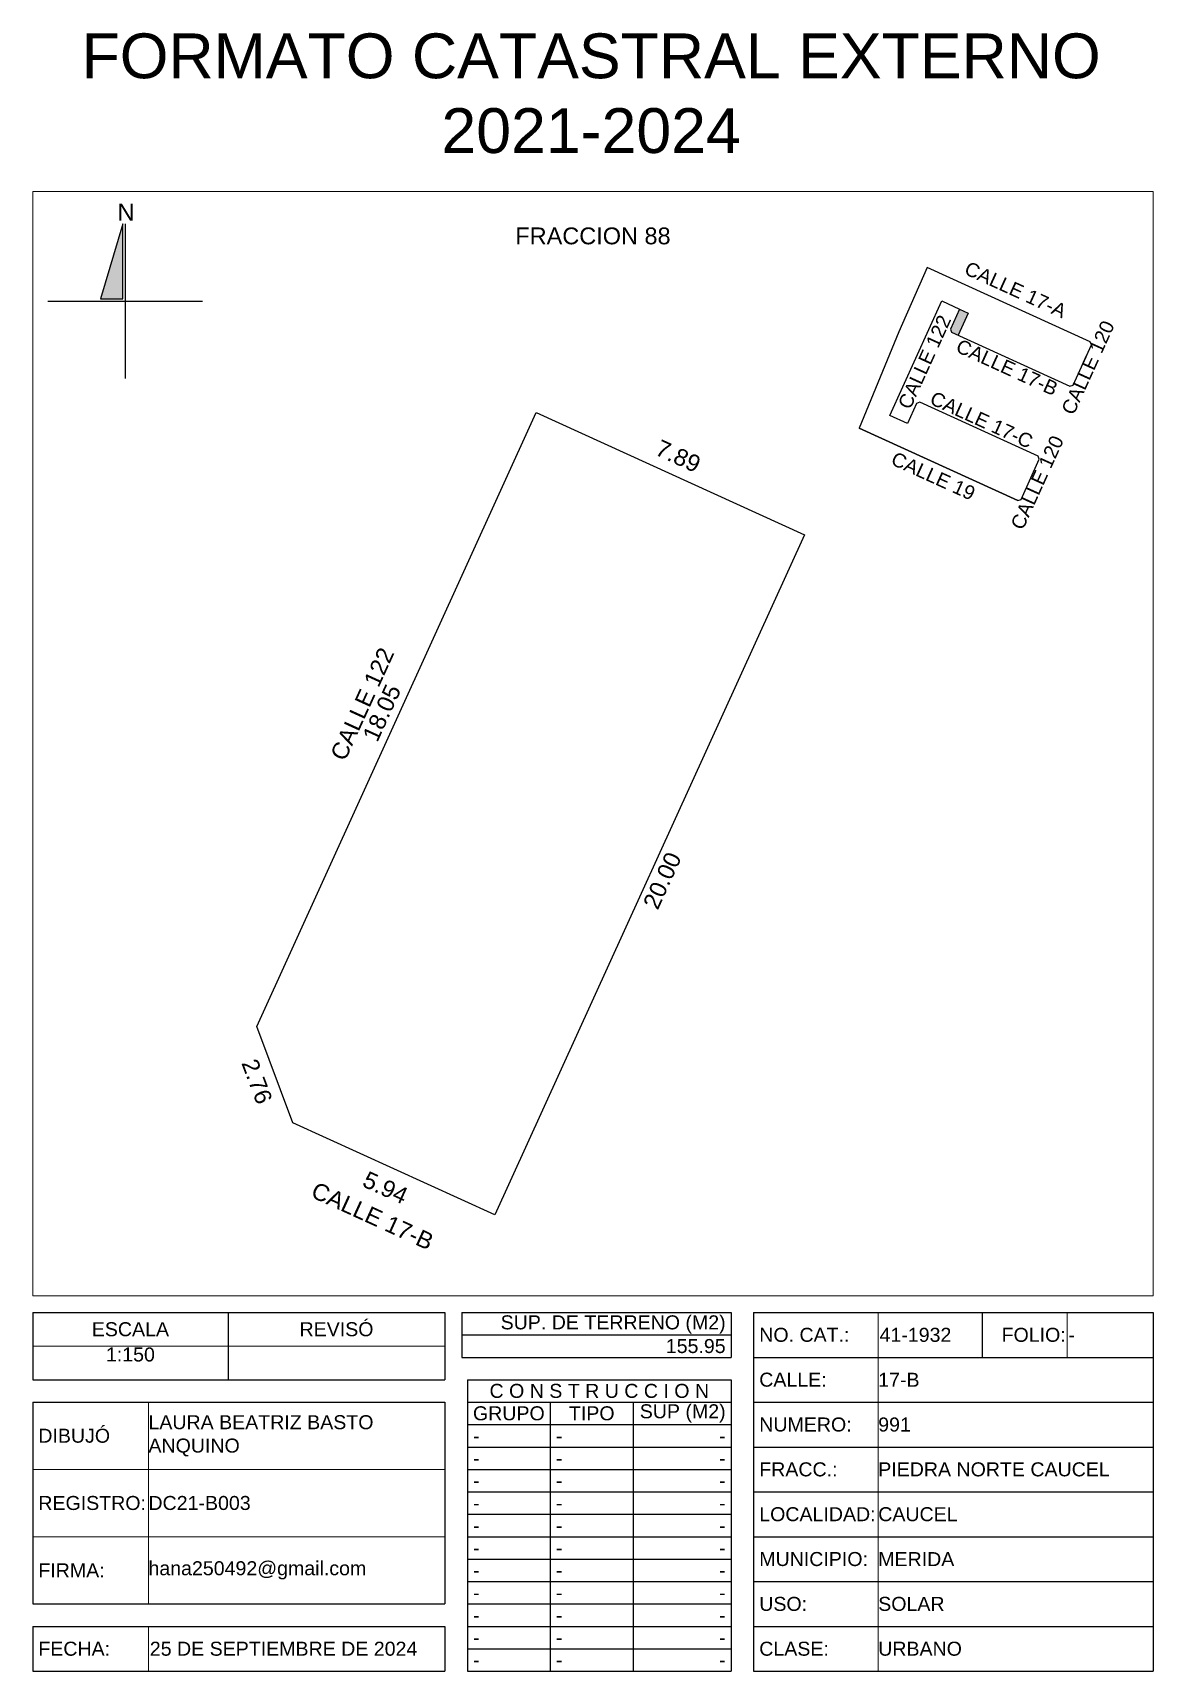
# Model space of a CAD drawing. Header units: inches. Extents: x 163.5 to 193.5, y 30.1 to 74.
import ezdxf

# ---------------------------------------------------------------- set-up
doc = ezdxf.new("R2010")
doc.units = ezdxf.units.IN
doc.header["$MEASUREMENT"] = 0
doc.layers.add('_DIV LOTES', color=7, linetype='Continuous')
doc.styles.add('Formato', font='arial.ttf')
doc.styles.add('Localizacion', font='arial.ttf')
doc.styles.get("Standard").update_dxf_attribs({"font": 'arial.ttf'})
doc.styles.add('Terreno', font='arial.ttf')
doc.dimstyles.new('T-100', dxfattribs={"dimscale": 0, "dimtxt": 0.45, "dimasz": 0.18, "dimexe": 0.18, "dimexo": 0.0625, "dimgap": 0.0905, "dimtad": 0, "dimzin": 1, "dimdsep": 46, "dimtxsty": 'Terreno', "dimblk": 'NONE', "dimcen": 0, "dimse1": 1, "dimse2": 1, "dimsd1": 1, "dimsd2": 1, "dimclrt": 256, "dimadec": 0, "dimazin": 0, "dimtfac": 1, "dimtix": 1, "dimtofl": 0, "dimtmove": 2, "dimatfit": 3, "dimldrblk": 'NONE', "dimfxl": 1, "dimtolj": 1, "dimarcsym": 0})
doc.dimstyles.new('U-100', dxfattribs={"dimscale": 0, "dimtxt": 0.375, "dimasz": 0.18, "dimexe": 0.18, "dimexo": 0.0625, "dimgap": 0.0905, "dimtad": 0, "dimzin": 1, "dimdsep": 46, "dimtxsty": 'Terreno', "dimblk": 'NONE', "dimcen": 0, "dimse1": 1, "dimse2": 1, "dimsd1": 1, "dimsd2": 1, "dimclrt": 256, "dimadec": 0, "dimazin": 0, "dimtfac": 1, "dimtix": 1, "dimtofl": 0, "dimtmove": 2, "dimatfit": 3, "dimldrblk": 'NONE', "dimfxl": 1, "dimtolj": 1, "dimarcsym": 0})

# ---------------------------------------------------------------- blocks, each defined once
blk = doc.blocks.new('*T4')
at = {"color": 0, "linetype": 'ByBlock', "lineweight": -2, "transparency": 16777216}
for p, q in [((0, 0), (11.036, 0)), ((0, 0), (0, -1.8)), ((5.23, 0), (5.23, -1.8)), ((11.036, 0), (11.036, -1.8)), ((0, -1.8), (11.036, -1.8))]:
    blk.add_line(p, q, dxfattribs=at)
at = {"layer": 'Defpoints', "color": 8, "linetype": 'ByBlock', "lineweight": 0, "transparency": 16777216}
blk.add_line((0, -0.9), (11.036, -0.9), dxfattribs=at)
at = {"color": 0, "lineweight": 18, "transparency": 16777216, "char_height": 0.375}
for s, insert, width, attachment_point in [('{\\C256;ESCALA}', (2.615, -0.45), 5.15762, 5), ('REVISÓ', (8.133, -0.45), 5.73486, 5), ('1:150', (2.615, -0.936), 5.15762, 2)]:
    blk.add_mtext(s, dxfattribs=dict(at, insert=insert, width=width, attachment_point=attachment_point))
blk = doc.blocks.new('*T5')
at = {"color": 0, "lineweight": -2, "transparency": 16777216}
for p, q in [((0, 0), (7.21, 0)), ((0, 0), (0, -0.6)), ((7.21, 0), (7.21, -0.6)), ((0, -0.6), (7.21, -0.6))]:
    blk.add_line(p, q, dxfattribs=at)
at = {"color": 0, "lineweight": 18, "transparency": 16777216, "insert": (7.06, -0.3), "char_height": 0.375, "width": 6.90975, "attachment_point": 6}
blk.add_mtext('155.95', dxfattribs=at)
blk = doc.blocks.new('*T6')
at = {"color": 0, "lineweight": -2, "transparency": 16777216}
for p, q in [((0, 0), (7.21, 0)), ((0, 0), (0, -0.6)), ((7.21, 0), (7.21, -0.6)), ((0, -0.6), (7.21, -0.6))]:
    blk.add_line(p, q, dxfattribs=at)
at = {"color": 0, "lineweight": 18, "transparency": 16777216, "insert": (7.06, -0.564), "char_height": 0.375, "width": 6.90975, "attachment_point": 9}
blk.add_mtext('{\\C256;  SUP. DE TERRENO (M2)   }', dxfattribs=at)
blk = doc.blocks.new('*T7')
at = {"color": 0, "lineweight": -2, "transparency": 16777216}
for p, q in [((0, 0), (3.336, 0)), ((0, 0), (0, -9.6)), ((0, -1.2), (3.336, -1.2)), ((0, -2.4), (3.336, -2.4)), ((0, -3.6), (3.336, -3.6)), ((0, -4.8), (3.336, -4.8)), ((0, -6), (3.336, -6)), ((0, -7.2), (3.336, -7.2)), ((0, -8.4), (3.336, -8.4)), ((0, -9.6), (3.336, -9.6))]:
    blk.add_line(p, q, dxfattribs=at)
at = {"layer": 'Defpoints', "color": 8, "linetype": 'ByBlock', "lineweight": 0, "transparency": 16777216}
blk.add_line((3.336, 0), (3.336, -9.6), dxfattribs=at)
at = {"color": 0, "lineweight": 18, "transparency": 16777216, "char_height": 0.375, "width": 3.03551, "attachment_point": 4, "style": 'Formato'}
for s, insert in [('NO. CAT.:', (0.15, -0.6)), ('CALLE:', (0.15, -1.8)), ('NUMERO:', (0.15, -3)), ('FRACC.:', (0.15, -4.2)), ('LOCALIDAD:', (0.15, -5.4)), ('MUNICIPIO:', (0.15, -6.6)), ('CLASE:', (0.15, -9))]:
    blk.add_mtext(s, dxfattribs=dict(at, insert=insert))
at = {"color": 0, "lineweight": 18, "transparency": 16777216, "insert": (0.15, -7.8), "char_height": 0.375, "width": 3.03551, "attachment_point": 4}
blk.add_mtext('USO:', dxfattribs=at)
blk = doc.blocks.new('*T8')
at = {"color": 0, "lineweight": -2, "transparency": 16777216}
for p, q in [((0, 0), (7.363, 0)), ((7.363, 0), (7.363, -8.4)), ((0, -1.2), (7.363, -1.2)), ((0, -2.4), (7.363, -2.4)), ((0, -3.6), (7.363, -3.6)), ((0, -4.8), (7.363, -4.8)), ((0, -6), (7.363, -6)), ((0, -7.2), (7.363, -7.2)), ((0, -8.4), (7.363, -8.4))]:
    blk.add_line(p, q, dxfattribs=at)
at = {"layer": 'Defpoints', "color": 8, "linetype": 'ByBlock', "lineweight": 0, "transparency": 16777216}
blk.add_line((0, 0), (0, -8.4), dxfattribs=at)
at = {"color": 0, "lineweight": 18, "transparency": 16777216, "char_height": 0.375, "width": 7.363, "attachment_point": 4}
for s, insert in [('17-B', (0, -0.6)), ('991', (0, -1.8)), ('PIEDRA NORTE CAUCEL', (0, -3)), ('CAUCEL', (0, -4.2)), ('MERIDA', (0, -5.4)), ('SOLAR', (0, -6.6)), ('URBANO', (0, -7.8))]:
    blk.add_mtext(s, dxfattribs=dict(at, insert=insert))
blk = doc.blocks.new('*T9')
at = {"color": 0, "lineweight": -2, "transparency": 16777216}
for p, q in [((0, 0), (2.782, 0)), ((2.782, 0), (2.782, -1.2)), ((0, -1.2), (2.782, -1.2))]:
    blk.add_line(p, q, dxfattribs=at)
at = {"layer": 'Defpoints', "color": 8, "linetype": 'ByBlock', "lineweight": 0, "transparency": 16777216}
blk.add_line((0, 0), (0, -1.2), dxfattribs=at)
at = {"color": 0, "lineweight": 18, "transparency": 16777216, "insert": (0.036, -0.6), "char_height": 0.375, "width": 2.7103, "attachment_point": 4}
blk.add_mtext('41-1932', dxfattribs=at)
blk = doc.blocks.new('*T10')
at = {"color": 0, "lineweight": -2, "transparency": 16777216}
for p, q in [((0, 0), (2.273, 0)), ((0, 0), (0, -1.2)), ((0, -1.2), (2.273, -1.2))]:
    blk.add_line(p, q, dxfattribs=at)
at = {"layer": 'Defpoints', "color": 8, "linetype": 'ByBlock', "lineweight": 0, "transparency": 16777216}
blk.add_line((2.273, 0), (2.273, -1.2), dxfattribs=at)
at = {"color": 0, "lineweight": 18, "transparency": 16777216, "insert": (2.237, -0.6), "char_height": 0.375, "width": 2.2007, "attachment_point": 6}
blk.add_mtext(' FOLIO:', dxfattribs=at)
blk = doc.blocks.new('*T11')
at = {"color": 0, "lineweight": -2, "transparency": 16777216}
for p, q in [((0, 0), (2.308, 0)), ((2.308, 0), (2.308, -1.2)), ((0, -1.2), (2.308, -1.2))]:
    blk.add_line(p, q, dxfattribs=at)
at = {"layer": 'Defpoints', "color": 8, "linetype": 'ByBlock', "lineweight": 0, "transparency": 16777216}
blk.add_line((0, 0), (0, -1.2), dxfattribs=at)
at = {"color": 0, "lineweight": 18, "transparency": 16777216, "insert": (0.036, -0.6), "char_height": 0.375, "width": 2.236, "attachment_point": 4}
blk.add_mtext('-', dxfattribs=at)
blk = doc.blocks.new('*T12')
at = {"color": 0, "lineweight": -2, "transparency": 16777216}
for p, q in [((0, 0), (3.098, 0)), ((0, 0), (0, -1.2)), ((0, -1.2), (3.098, -1.2))]:
    blk.add_line(p, q, dxfattribs=at)
at = {"layer": 'Defpoints', "color": 8, "linetype": 'ByBlock', "lineweight": 0, "transparency": 16777216}
blk.add_line((3.098, 0), (3.098, -1.2), dxfattribs=at)
at = {"color": 0, "lineweight": 18, "transparency": 16777216, "insert": (0.15, -0.6), "char_height": 0.375, "width": 2.79829, "attachment_point": 4}
blk.add_mtext('{\\C256;FECHA:}', dxfattribs=at)
blk = doc.blocks.new('*T13')
at = {"color": 0, "lineweight": -2, "transparency": 16777216}
for p, q in [((0, 0), (7.938, 0)), ((7.938, 0), (7.938, -1.2)), ((0, -1.2), (7.938, -1.2))]:
    blk.add_line(p, q, dxfattribs=at)
at = {"layer": 'Defpoints', "color": 8, "linetype": 'ByBlock', "lineweight": 0, "transparency": 16777216}
blk.add_line((0, 0), (0, -1.2), dxfattribs=at)
at = {"color": 0, "lineweight": 18, "transparency": 16777216, "insert": (0.036, -0.6), "char_height": 0.375, "width": 7.86619, "attachment_point": 4}
blk.add_mtext('{\\C256;25 DE SEPTIEMBRE DE 2024}', dxfattribs=at)
blk = doc.blocks.new('*T14')
at = {"color": 0, "lineweight": -2, "transparency": 16777216}
for p, q in [((0, 0), (7.065, 0)), ((0, 0), (0, -7.8)), ((7.065, 0), (7.065, -7.8)), ((0, -0.6), (7.065, -0.6)), ((2.22, -0.6), (2.22, -7.8)), ((4.44, -0.6), (4.44, -7.8)), ((0, -1.2), (7.065, -1.2)), ((0, -1.8), (7.065, -1.8)), ((0, -2.4), (7.065, -2.4)), ((0, -3), (7.065, -3)), ((0, -3.6), (7.065, -3.6)), ((0, -4.2), (7.065, -4.2)), ((0, -4.8), (7.065, -4.8)), ((0, -5.4), (7.065, -5.4)), ((0, -6), (7.065, -6)), ((0, -6.6), (7.065, -6.6)), ((0, -7.2), (7.065, -7.2)), ((0, -7.8), (7.065, -7.8))]:
    blk.add_line(p, q, dxfattribs=at)
at = {"color": 0, "lineweight": 18, "transparency": 16777216, "char_height": 0.375}
for s, insert, width, attachment_point in [('{\\C256;C O N S T R U C C I O N}', (3.532, -0.3), 7.065, 5), ('GRUPO', (1.11, -0.9), 2.22, 5), ('TIPO', (3.33, -0.9), 2.22, 5), ('SUP (M2)', (6.915, -0.9), 2.325, 6), ('-', (0.15, -1.5), 1.92, 4), ('-', (2.37, -1.5), 1.92, 4), ('-', (0.15, -2.1), 1.92, 4), ('-', (2.37, -2.1), 1.92, 4), ('-', (0.15, -2.7), 1.92, 4), ('-', (2.37, -2.7), 1.92, 4), ('-', (0.15, -3.3), 1.92, 4), ('-', (2.37, -3.3), 1.92, 4), ('-', (0.15, -3.9), 1.92, 4), ('-', (2.37, -3.9), 1.92, 4), ('-', (0.15, -4.5), 1.92, 4), ('-', (2.37, -4.5), 1.92, 4), ('-', (0.15, -5.1), 1.92, 4), ('-', (2.37, -5.1), 1.92, 4), ('-', (0.15, -5.7), 1.92, 4), ('-', (2.37, -5.7), 1.92, 4), ('-', (0.15, -6.3), 1.92, 4), ('-', (2.37, -6.3), 1.92, 4), ('-', (0.15, -6.9), 1.92, 4), ('-', (2.37, -6.9), 1.92, 4), ('-', (0.15, -7.5), 1.92, 4), ('-', (2.37, -7.5), 1.92, 4), ('-', (6.915, -7.5), 2.325, 6)]:
    blk.add_mtext(s, dxfattribs=dict(at, insert=insert, width=width, attachment_point=attachment_point))
at = {"color": 0, "lineweight": 18, "transparency": 16777216, "char_height": 0.375, "width": 2.325, "attachment_point": 6, "style": 'Formato'}
for insert in [(6.915, -1.5), (6.915, -2.1), (6.915, -2.7), (6.915, -3.3), (6.915, -3.9), (6.915, -4.5), (6.915, -5.1), (6.915, -5.7), (6.915, -6.3), (6.915, -6.9)]:
    blk.add_mtext('-', dxfattribs=dict(at, insert=insert))
blk = doc.blocks.new('*T15')
at = {"color": 0, "lineweight": -2, "transparency": 16777216}
for p, q in [((0, 0), (11.036, 0)), ((0, 0), (0, -5.4)), ((11.036, 0), (11.036, -5.4)), ((0, -5.4), (11.036, -5.4))]:
    blk.add_line(p, q, dxfattribs=at)
at = {"layer": 'Defpoints', "color": 8, "linetype": 'ByBlock', "lineweight": 0, "transparency": 16777216}
for p, q in [((3.098, 0), (3.098, -5.4)), ((0, -1.8), (11.036, -1.8)), ((0, -3.6), (11.036, -3.6))]:
    blk.add_line(p, q, dxfattribs=at)
at = {"color": 0, "lineweight": 18, "transparency": 16777216, "char_height": 0.375, "width": 7.93819, "attachment_point": 4, "style": 'Formato'}
for s, insert in [('LAURA BEATRIZ BASTO ANQUINO', (3.098, -0.9)), ('DC21-B003', (3.098, -2.7)), ('hana250492@gmail.com', (3.098, -4.5))]:
    blk.add_mtext(s, dxfattribs=dict(at, insert=insert))
at = {"color": 0, "lineweight": 18, "transparency": 16777216, "char_height": 0.375, "width": 2.79829, "attachment_point": 4}
for s, insert in [('DIBUJÓ', (0.15, -0.9)), ('REGISTRO:', (0.15, -2.7)), ('FIRMA:', (0.15, -4.5))]:
    blk.add_mtext(s, dxfattribs=dict(at, insert=insert))
blk = doc.blocks.new('Norte')
blk.add_hatch(color=256).paths.add_polyline_path([(2254.291, 2179.168), (2254.691, 2179.168), (2254.691, 2180.508)])
for p, q in [((2254.731, 2180.508), (2254.731, 2177.748)), ((2253.351, 2179.128), (2256.111, 2179.128))]:
    blk.add_line(p, q)
blk.add_lwpolyline([(2254.691, 2180.508), (2254.291, 2179.168), (2254.691, 2179.168)], close=True)
at = {"insert": (2254.595, 2180.866), "char_height": 0.3, "width": 0.27128, "attachment_point": 1, "style": 'Localizacion'}
blk.add_mtext('N', dxfattribs=at)
blk = doc.blocks.new('*D20')
at = {"layer": 'Defpoints', "color": 0, "transparency": 16777216}
for p in [(187.651, 68.101), (187.469, 67.702), (191.83, 65.718)]:
    blk.add_point(p, dxfattribs=at)
at = {"transparency": 16777216, "insert": (189.831, 67.109), "char_height": 0.375, "attachment_point": 5, "rotation": 335.528, "style": 'Terreno'}
blk.add_mtext('\\A1;CALLE 17-A', dxfattribs=at)
blk = doc.blocks.new('_None')
blk = doc.blocks.new('*D21')
at = {"layer": 'Defpoints', "color": 0, "transparency": 16777216}
for p in [(185.645, 63.401), (189.895, 61.466), (189.754, 61.156)]:
    blk.add_point(p, dxfattribs=at)
at = {"transparency": 16777216, "insert": (187.629, 62.123), "char_height": 0.375, "attachment_point": 5, "rotation": 335.528, "style": 'Terreno'}
blk.add_mtext('\\A1;CALLE 19', dxfattribs=at)
blk = doc.blocks.new('*D22')
at = {"layer": 'Defpoints', "color": 0, "transparency": 16777216}
for p in [(190.468, 62.571), (190.656, 62.485), (189.979, 61.498)]:
    blk.add_point(p, dxfattribs=at)
at = {"transparency": 16777216, "insert": (190.412, 61.949), "char_height": 0.375, "attachment_point": 5, "rotation": 65.528, "style": 'Terreno'}
blk.add_mtext('\\A1;CALLE 120', dxfattribs=at)
blk = doc.blocks.new('*D23')
at = {"layer": 'Defpoints', "color": 0, "transparency": 16777216}
for p in [(187.267, 64.098), (187.337, 64.252), (190.436, 62.655)]:
    blk.add_point(p, dxfattribs=at)
at = {"transparency": 16777216, "insert": (188.921, 63.627), "char_height": 0.375, "attachment_point": 5, "rotation": 335.528, "style": 'Terreno'}
blk.add_mtext('\\A1;CALLE 17-C', dxfattribs=at)
blk = doc.blocks.new('*D24')
at = {"layer": 'Defpoints', "color": 0, "transparency": 16777216}
for p in [(187.856, 66.809), (187.98, 66.752), (186.462, 63.746)]:
    blk.add_point(p, dxfattribs=at)
at = {"transparency": 16777216, "insert": (187.395, 65.175), "char_height": 0.375, "attachment_point": 5, "rotation": 65.528, "style": 'Terreno'}
blk.add_mtext('\\A1;CALLE 122', dxfattribs=at)
blk = doc.blocks.new('*D25')
at = {"layer": 'Defpoints', "color": 0, "transparency": 16777216}
for p in [(188.119, 65.971), (191.289, 64.528), (191.228, 64.395)]:
    blk.add_point(p, dxfattribs=at)
at = {"transparency": 16777216, "insert": (189.604, 65.03), "char_height": 0.375, "attachment_point": 5, "rotation": 335.528, "style": 'Terreno'}
blk.add_mtext('\\A1;CALLE 17-B', dxfattribs=at)
blk = doc.blocks.new('*D26')
at = {"layer": 'Defpoints', "color": 0, "transparency": 16777216}
for p in [(191.862, 65.633), (192.017, 65.563), (191.373, 64.56)]:
    blk.add_point(p, dxfattribs=at)
at = {"transparency": 16777216, "insert": (191.772, 65.026), "char_height": 0.375, "attachment_point": 5, "rotation": 65.528, "style": 'Terreno'}
blk.add_mtext('\\A1;CALLE 120', dxfattribs=at)
blk = doc.blocks.new('*D27')
at = {"layer": 'Defpoints', "color": 0, "transparency": 16777216}
for p in [(176.605, 64), (176.994, 63.823), (169.517, 47.394)]:
    blk.add_point(p, dxfattribs=at)
at = {"transparency": 16777216, "insert": (172.866, 55.786), "char_height": 0.45, "attachment_point": 5, "rotation": 65.528, "style": 'Terreno'}
blk.add_mtext('\\A1;18.05', dxfattribs=at)
blk = doc.blocks.new('*D28')
at = {"layer": 'Defpoints', "color": 0, "transparency": 16777216}
for p in [(184.178, 60.553), (175.893, 42.35), (176.232, 42.196)]:
    blk.add_point(p, dxfattribs=at)
at = {"transparency": 16777216, "insert": (180.374, 51.297), "char_height": 0.45, "attachment_point": 5, "rotation": 65.528, "style": 'Terreno'}
blk.add_mtext('\\A1;20.00', dxfattribs=at)
blk = doc.blocks.new('*D29')
at = {"layer": 'Defpoints', "color": 0, "transparency": 16777216}
for p in [(176.994, 63.823), (184.391, 61.022), (184.178, 60.553)]:
    blk.add_point(p, dxfattribs=at)
at = {"transparency": 16777216, "insert": (180.799, 62.656), "char_height": 0.45, "attachment_point": 5, "rotation": 335.528, "style": 'Terreno'}
blk.add_mtext('\\A1;7.89', dxfattribs=at)
blk = doc.blocks.new('*D30')
at = {"layer": 'Defpoints', "color": 0, "transparency": 16777216}
for p in [(169.517, 47.394), (169.037, 47.215), (170.484, 44.812)]:
    blk.add_point(p, dxfattribs=at)
at = {"transparency": 16777216, "insert": (169.521, 45.923), "char_height": 0.45, "attachment_point": 5, "rotation": 290.528, "style": 'Terreno'}
blk.add_mtext('\\A1;2.76', dxfattribs=at)
blk = doc.blocks.new('*D31')
at = {"layer": 'Defpoints', "color": 0, "transparency": 16777216}
for p in [(170.484, 44.812), (170.256, 44.309), (175.893, 42.35)]:
    blk.add_point(p, dxfattribs=at)
at = {"transparency": 16777216, "insert": (172.96, 43.078), "char_height": 0.45, "attachment_point": 5, "rotation": 335.528, "style": 'Terreno'}
blk.add_mtext('\\A1;5.94', dxfattribs=at)
blk = doc.blocks.new('*D32')
at = {"layer": 'Defpoints', "color": 0, "transparency": 16777216}
for p in [(170.484, 44.812), (169.911, 43.552), (175.893, 42.35)]:
    blk.add_point(p, dxfattribs=at)
at = {"transparency": 16777216, "insert": (172.615, 42.321), "char_height": 0.45, "attachment_point": 5, "rotation": 335.528, "style": 'Terreno'}
blk.add_mtext('\\A1;CALLE 17-B', dxfattribs=at)
blk = doc.blocks.new('*D33')
at = {"layer": 'Defpoints', "color": 0, "transparency": 16777216}
for p in [(176.08, 64.239), (176.994, 63.823), (169.517, 47.394)]:
    blk.add_point(p, dxfattribs=at)
at = {"transparency": 16777216, "insert": (172.342, 56.024), "char_height": 0.45, "attachment_point": 5, "rotation": 65.528, "style": 'Terreno'}
blk.add_mtext('\\A1;CALLE 122', dxfattribs=at)
blk = doc.blocks.new('*D36')
at = {"layer": 'Defpoints', "color": 0, "transparency": 16777216}
for p in [(163.518, 69.739), (193.518, 69.739), (193.518, 68.547)]:
    blk.add_point(p, dxfattribs=at)
at = {"transparency": 16777216, "insert": (178.518, 68.547), "char_height": 0.45, "width": 5.55464, "attachment_point": 5, "style": 'Terreno'}
blk.add_mtext('\\A1;FRACCION 88', dxfattribs=at)

msp = doc.modelspace()

# ---------------------------------------------------------------- hatches: boundary and pattern name
h = msp.add_hatch(color=256)
h.dxf.hatch_style = 1
h.paths.add_polyline_path([(188.088, 66.055), (188.119, 65.971), (188.296, 65.891), (188.567, 66.485), (188.332, 66.592)])

# ---------------------------------------------------------------- linework, layer by layer
for p, q in [((188.567, 66.485), (188.296, 65.891)), ((188.332, 66.592), (188.567, 66.485))]:
    msp.add_line(p, q)
at = {"lineweight": 18}
msp.add_lwpolyline([(163.518, 69.739), (193.518, 69.739), (193.518, 40.189), (163.518, 40.189)], close=True, dxfattribs=at)
at = {"layer": '_DIV LOTES'}
msp.add_line((189.895, 61.466), (185.645, 63.401), dxfattribs=at)
msp.add_line((189.895, 61.466), (185.645, 63.401), dxfattribs=at)
for points in [[(187.469, 67.702), (186.707, 65.985), (185.645, 63.401), (189.895, 61.466)], [(189.895, 61.466), (189.979, 61.498), (190.468, 62.571), (190.436, 62.655), (187.267, 64.098), (187.182, 64.066), (186.938, 63.53), (186.462, 63.746), (187.856, 66.809), (188.332, 66.592), (188.088, 66.055), (188.119, 65.971), (191.289, 64.528), (191.373, 64.56), (191.862, 65.633), (191.83, 65.718), (187.469, 67.702), (186.707, 65.985), (185.645, 63.401), (189.895, 61.466)], [(176.994, 63.823), (184.178, 60.553), (175.893, 42.35), (170.484, 44.812), (169.517, 47.394), (176.994, 63.823)]]:
    msp.add_lwpolyline(points, dxfattribs=at)

# ---------------------------------------------------------------- block references
at = {"lineweight": 25, "xscale": 1.5, "yscale": 1.5, "zscale": 1.5}
msp.add_blockref('Norte', (-3216.104, -3201.888), dxfattribs=at)
for name, p in [('*T4', (163.518, 39.739)), ('*T6', (175.01, 39.739)), ('*T7', (182.82, 39.739)), ('*T9', (186.155, 39.739)), ('*T10', (188.938, 39.739)), ('*T11', (191.21, 39.739)), ('*T5', (175.01, 39.139)), ('*T8', (186.155, 38.539)), ('*T14', (175.155, 37.939)), ('*T15', (163.518, 37.339)), ('*T12', (163.518, 31.339)), ('*T13', (166.617, 31.339))]:
    msp.add_blockref(name, p)

# ---------------------------------------------------------------- texts
at = {"lineweight": 18, "insert": (178.468, 72.36), "char_height": 1.2, "width": 31.23058, "attachment_point": 5, "style": 'Formato'}
msp.add_mtext('\\A1;FORMATO CATASTRAL EXTERNO 2021-2024', dxfattribs=at)

# ---------------------------------------------------------------- dimensions: what is measured, and where the dimension line sits
dim = msp.add_linear_dim(base=(193.518, 68.547), p1=(163.518, 69.739), p2=(193.518, 69.739), text='FRACCION 88', dimstyle='T-100', override={"dimscale": 1})
dim.commit()
dim.dimension.update_dxf_attribs({"geometry": '*D36', "text_midpoint": (178.518, 68.547)})
for p1, p2, distance, text, dimstyle, picture, middle in [((191.83, 65.718), (187.469, 67.702), -0.438, 'CALLE 17-A', 'U-100', '*D20', (189.831, 67.109)), ((191.373, 64.56), (191.862, 65.633), -0.17, 'CALLE 120', 'U-100', '*D26', (191.772, 65.026)), ((169.517, 47.394), (176.994, 63.823), 1.004, 'CALLE 122', 'T-100', '*D33', (172.342, 56.024)), ((185.645, 63.401), (189.895, 61.466), -0.341, 'CALLE 19', 'U-100', '*D21', (187.629, 62.123)), ((189.979, 61.498), (190.468, 62.571), -0.207, 'CALLE 120', 'U-100', '*D22', (190.412, 61.949)), ((175.893, 42.35), (170.484, 44.812), 1.384, 'CALLE 17-B', 'T-100', '*D32', (172.615, 42.321))]:
    dim = msp.add_aligned_dim(p1=p1, p2=p2, distance=distance, text=text, dimstyle=dimstyle, override={"dimscale": 1})
    dim.commit()
    dim.dimension.update_dxf_attribs({"geometry": picture, "text_midpoint": middle})
for base, p1, p2, angle, text, picture, middle in [((187.98, 66.752), (186.462, 63.746), (187.856, 66.809), 65.528, 'CALLE 122', '*D24', (187.395, 65.175)), ((191.228, 64.395), (188.119, 65.971), (191.289, 64.528), 335.528, 'CALLE 17-B', '*D25', (189.604, 65.03)), ((187.337, 64.252), (190.436, 62.655), (187.267, 64.098), 155.528, 'CALLE 17-C', '*D23', (188.921, 63.627))]:
    dim = msp.add_linear_dim(base=base, p1=p1, p2=p2, angle=angle, text=text, dimstyle='U-100', override={"dimscale": 1})
    dim.commit()
    dim.dimension.update_dxf_attribs({"geometry": picture, "text_midpoint": middle, "dimtype": 161})
for p1, p2, distance, picture, middle in [((169.517, 47.394), (176.994, 63.823), 0.428, '*D27', (172.866, 55.786)), ((176.994, 63.823), (184.178, 60.553), 0.515, '*D29', (180.799, 62.656)), ((184.178, 60.553), (175.893, 42.35), 0.372, '*D28', (180.374, 51.297)), ((170.484, 44.812), (169.517, 47.394), 0.512, '*D30', (169.521, 45.923)), ((175.893, 42.35), (170.484, 44.812), 0.552, '*D31', (172.96, 43.078))]:
    dim = msp.add_aligned_dim(p1=p1, p2=p2, distance=distance, dimstyle='T-100', override={"dimscale": 1})
    dim.commit()
    dim.dimension.update_dxf_attribs({"geometry": picture, "text_midpoint": middle})

doc.saveas('drawing.dxf')
